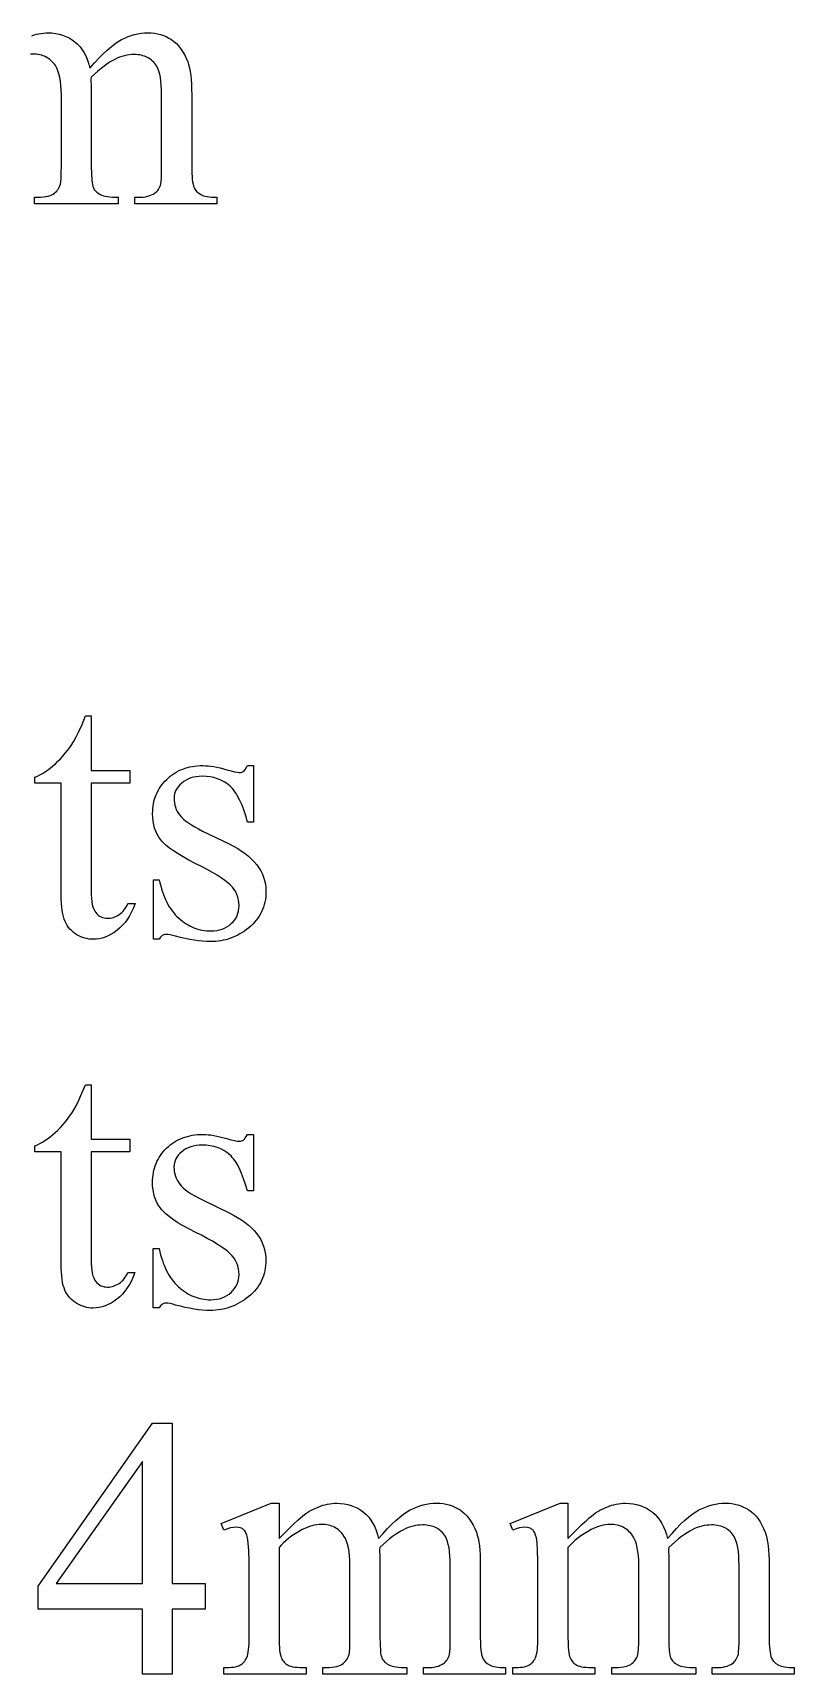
# Model space of a CAD drawing. Extents: x 6 to 600, y -207 to 349.
# Drawn here: x 343.6 to 382.3, y -206.8 to -123.3 of the extents above; entities that cross this region are included whole.
import ezdxf

# ---------------------------------------------------------------- set-up
doc = ezdxf.new("R2010")
doc.units = 0
doc.header["$MEASUREMENT"] = 0
for name, color, linetype in [('EXT', 1, 'CONTINUOUS'), ('INT', 5, 'CONTINUOUS'), ('POCKET_2_5MM', 3, 'CONTINUOUS'), ('TEXT', 18, 'CONTINUOUS')]:
    doc.layers.add(name, color=color, linetype=linetype)

msp = doc.modelspace()

# ---------------------------------------------------------------- linework, layer by layer
at = {"layer": 'EXT'}
for points in [[(346.585, -176.799), (346.585, -179.573), (348.557, -179.573), (348.557, -180.219), (346.585, -180.219), (346.585, -185.694), (346.588, -185.891), (346.599, -186.071), (346.618, -186.234), (346.643, -186.381), (346.676, -186.511), (346.717, -186.624), (346.765, -186.721), (346.82, -186.8), (346.881, -186.867), (346.946, -186.925), (347.015, -186.975), (347.088, -187.015), (347.166, -187.046), (347.247, -187.068), (347.333, -187.082), (347.423, -187.086), (347.499, -187.083), (347.574, -187.074), (347.649, -187.06), (347.723, -187.039), (347.797, -187.012), (347.869, -186.98), (347.942, -186.942), (348.013, -186.897), (348.083, -186.847), (348.148, -186.791), (348.21, -186.73), (348.267, -186.663), (348.32, -186.591), (348.37, -186.513), (348.415, -186.429), (348.456, -186.34), (348.815, -186.34), (348.731, -186.558), (348.637, -186.763), (348.536, -186.954), (348.426, -187.131), (348.308, -187.294), (348.181, -187.443), (348.046, -187.578), (347.903, -187.699), (347.755, -187.806), (347.606, -187.899), (347.455, -187.977), (347.304, -188.041), (347.151, -188.091), (346.997, -188.127), (346.842, -188.148), (346.686, -188.156), (346.58, -188.152), (346.475, -188.141), (346.371, -188.122), (346.267, -188.097), (346.163, -188.064), (346.06, -188.023), (345.958, -187.976), (345.856, -187.92), (345.758, -187.859), (345.667, -187.79), (345.582, -187.716), (345.504, -187.635), (345.432, -187.547), (345.367, -187.454), (345.309, -187.354), (345.257, -187.248), (345.212, -187.131), (345.172, -186.999), (345.139, -186.852), (345.112, -186.691), (345.091, -186.515), (345.076, -186.324), (345.067, -186.118), (345.064, -185.897), (345.064, -180.219), (343.727, -180.219), (343.727, -179.914), (343.854, -179.859), (343.982, -179.795), (344.11, -179.723), (344.24, -179.641), (344.37, -179.551), (344.5, -179.452), (344.632, -179.344), (344.764, -179.228), (344.895, -179.104), (345.022, -178.974), (345.145, -178.839), (345.265, -178.699), (345.382, -178.552), (345.494, -178.401), (345.603, -178.243), (345.709, -178.08), (345.825, -177.868), (345.962, -177.584), (346.12, -177.228), (346.299, -176.799)], [(354.835, -179.324), (354.835, -182.2), (354.531, -182.2), (354.44, -181.875), (354.343, -181.577), (354.24, -181.306), (354.131, -181.062), (354.016, -180.845), (353.955, -180.747), (353.894, -180.655), (353.831, -180.571), (353.766, -180.493), (353.7, -180.421), (353.632, -180.357), (353.49, -180.242), (353.339, -180.143), (353.179, -180.059), (353.009, -179.99), (352.829, -179.937), (352.641, -179.899), (352.443, -179.876), (352.235, -179.868), (352.078, -179.874), (351.928, -179.89), (351.786, -179.916), (351.652, -179.954), (351.526, -180.001), (351.408, -180.06), (351.297, -180.129), (351.194, -180.209), (351.101, -180.296), (351.02, -180.384), (350.952, -180.476), (350.896, -180.569), (350.853, -180.664), (350.822, -180.762), (350.804, -180.863), (350.797, -180.965), (350.802, -181.092), (350.816, -181.214), (350.839, -181.332), (350.871, -181.445), (350.913, -181.553), (350.963, -181.657), (351.023, -181.756), (351.092, -181.85), (351.173, -181.945), (351.272, -182.042), (351.39, -182.14), (351.526, -182.24), (351.68, -182.341), (351.853, -182.443), (352.044, -182.547), (352.254, -182.652), (353.6, -183.307), (353.826, -183.423), (354.038, -183.544), (354.236, -183.669), (354.418, -183.799), (354.587, -183.934), (354.74, -184.073), (354.879, -184.216), (355.003, -184.364), (355.113, -184.517), (355.208, -184.674), (355.288, -184.836), (355.354, -185.002), (355.405, -185.173), (355.442, -185.348), (355.464, -185.528), (355.471, -185.713), (355.468, -185.855), (355.457, -185.994), (355.44, -186.129), (355.417, -186.261), (355.386, -186.389), (355.349, -186.514), (355.304, -186.635), (355.253, -186.753), (355.195, -186.868), (355.131, -186.978), (355.059, -187.086), (354.981, -187.19), (354.896, -187.29), (354.804, -187.387), (354.705, -187.48), (354.6, -187.57), (354.49, -187.656), (354.379, -187.735), (354.266, -187.81), (354.151, -187.879), (354.035, -187.942), (353.917, -188), (353.798, -188.052), (353.677, -188.099), (353.554, -188.14), (353.43, -188.176), (353.304, -188.206), (353.177, -188.231), (353.047, -188.251), (352.917, -188.264), (352.784, -188.273), (352.65, -188.275), (352.453, -188.271), (352.249, -188.258), (352.038, -188.236), (351.821, -188.206), (351.596, -188.167), (351.364, -188.12), (351.126, -188.064), (350.88, -187.999), (350.735, -187.958), (350.604, -187.93), (350.486, -187.912), (350.383, -187.907), (350.331, -187.91), (350.282, -187.922), (350.237, -187.94), (350.194, -187.967), (350.154, -188), (350.116, -188.041), (350.082, -188.09), (350.051, -188.146), (349.746, -188.146), (349.746, -185.132), (350.051, -185.132), (350.085, -185.291), (350.123, -185.445), (350.164, -185.594), (350.209, -185.737), (350.258, -185.876), (350.31, -186.01), (350.367, -186.139), (350.426, -186.263), (350.49, -186.383), (350.557, -186.497), (350.628, -186.606), (350.702, -186.71), (350.78, -186.809), (350.862, -186.903), (350.948, -186.993), (351.037, -187.077), (351.129, -187.156), (351.222, -187.23), (351.316, -187.299), (351.412, -187.363), (351.509, -187.422), (351.608, -187.476), (351.708, -187.524), (351.809, -187.568), (351.912, -187.606), (352.016, -187.639), (352.121, -187.668), (352.228, -187.691), (352.336, -187.708), (352.446, -187.721), (352.556, -187.729), (352.669, -187.731), (352.824, -187.726), (352.972, -187.708), (353.113, -187.679), (353.246, -187.638), (353.372, -187.586), (353.491, -187.521), (353.602, -187.446), (353.706, -187.358), (353.8, -187.262), (353.881, -187.162), (353.95, -187.057), (354.006, -186.947), (354.05, -186.832), (354.082, -186.713), (354.1, -186.588), (354.107, -186.459), (354.1, -186.303), (354.079, -186.154), (354.044, -186.011), (353.995, -185.874), (353.932, -185.743), (353.855, -185.619), (353.764, -185.502), (353.66, -185.39), (353.534, -185.278), (353.381, -185.159), (353.199, -185.033), (352.99, -184.899), (352.753, -184.758), (352.489, -184.61), (352.196, -184.455), (351.876, -184.293), (351.556, -184.129), (351.265, -183.969), (351.003, -183.813), (350.77, -183.662), (350.565, -183.514), (350.389, -183.37), (350.243, -183.23), (350.18, -183.162), (350.124, -183.095), (350.027, -182.959), (349.943, -182.815), (349.872, -182.662), (349.813, -182.5), (349.768, -182.33), (349.736, -182.151), (349.716, -181.963), (349.71, -181.767), (349.712, -181.638), (349.721, -181.512), (349.735, -181.389), (349.754, -181.268), (349.779, -181.149), (349.81, -181.034), (349.846, -180.921), (349.888, -180.811), (349.936, -180.703), (349.989, -180.598), (350.047, -180.496), (350.111, -180.397), (350.181, -180.3), (350.257, -180.205), (350.338, -180.114), (350.424, -180.025), (350.515, -179.94), (350.609, -179.861), (350.707, -179.787), (350.807, -179.718), (350.912, -179.656), (351.019, -179.598), (351.129, -179.546), (351.243, -179.5), (351.36, -179.458), (351.481, -179.423), (351.605, -179.393), (351.732, -179.368), (351.862, -179.349), (351.995, -179.335), (352.132, -179.327), (352.272, -179.324), (352.4, -179.328), (352.534, -179.338), (352.675, -179.354), (352.823, -179.377), (352.977, -179.407), (353.138, -179.444), (353.48, -179.536), (353.695, -179.597), (353.872, -179.64), (354.009, -179.666), (354.107, -179.675), (354.176, -179.671), (354.238, -179.659), (354.292, -179.638), (354.337, -179.61), (354.38, -179.568), (354.427, -179.506), (354.477, -179.425), (354.531, -179.324)]]:
    msp.add_lwpolyline(points, close=True, dxfattribs=at)
at = {"layer": 'INT'}
for points in [[(346.589, -158.049), (346.589, -160.823), (348.562, -160.823), (348.562, -161.469), (346.589, -161.469), (346.589, -166.944), (346.593, -167.141), (346.604, -167.321), (346.622, -167.484), (346.648, -167.631), (346.681, -167.761), (346.721, -167.874), (346.769, -167.971), (346.824, -168.05), (346.885, -168.117), (346.95, -168.175), (347.019, -168.225), (347.093, -168.265), (347.17, -168.296), (347.252, -168.318), (347.338, -168.332), (347.428, -168.336), (347.504, -168.333), (347.579, -168.324), (347.654, -168.31), (347.728, -168.289), (347.801, -168.262), (347.874, -168.23), (347.946, -168.192), (348.018, -168.147), (348.087, -168.097), (348.153, -168.041), (348.214, -167.98), (348.272, -167.913), (348.325, -167.841), (348.374, -167.763), (348.419, -167.679), (348.461, -167.59), (348.82, -167.59), (348.735, -167.808), (348.642, -168.013), (348.54, -168.204), (348.431, -168.381), (348.312, -168.544), (348.186, -168.693), (348.051, -168.828), (347.907, -168.949), (347.759, -169.056), (347.61, -169.149), (347.46, -169.227), (347.308, -169.291), (347.156, -169.341), (347.002, -169.377), (346.847, -169.398), (346.691, -169.406), (346.585, -169.402), (346.48, -169.391), (346.375, -169.372), (346.271, -169.347), (346.168, -169.314), (346.065, -169.273), (345.963, -169.226), (345.861, -169.17), (345.763, -169.109), (345.671, -169.04), (345.587, -168.966), (345.508, -168.885), (345.437, -168.797), (345.372, -168.704), (345.314, -168.604), (345.262, -168.498), (345.216, -168.381), (345.177, -168.249), (345.144, -168.102), (345.117, -167.941), (345.095, -167.765), (345.08, -167.574), (345.071, -167.368), (345.068, -167.147), (345.068, -161.469), (343.732, -161.469), (343.732, -161.164), (343.859, -161.109), (343.987, -161.045), (344.115, -160.973), (344.244, -160.891), (344.374, -160.801), (344.505, -160.702), (344.636, -160.594), (344.769, -160.478), (344.899, -160.354), (345.026, -160.224), (345.15, -160.089), (345.27, -159.949), (345.386, -159.802), (345.499, -159.651), (345.608, -159.493), (345.713, -159.33), (345.83, -159.118), (345.967, -158.834), (346.125, -158.478), (346.303, -158.049)], [(354.84, -160.574), (354.84, -163.45), (354.535, -163.45), (354.445, -163.125), (354.348, -162.827), (354.245, -162.556), (354.136, -162.312), (354.02, -162.095), (353.96, -161.997), (353.898, -161.905), (353.835, -161.821), (353.771, -161.743), (353.704, -161.671), (353.637, -161.607), (353.495, -161.492), (353.344, -161.393), (353.183, -161.309), (353.013, -161.24), (352.834, -161.187), (352.645, -161.149), (352.447, -161.126), (352.24, -161.118), (352.083, -161.124), (351.933, -161.14), (351.791, -161.166), (351.657, -161.204), (351.531, -161.251), (351.412, -161.31), (351.301, -161.379), (351.198, -161.459), (351.105, -161.546), (351.025, -161.634), (350.957, -161.726), (350.901, -161.819), (350.858, -161.914), (350.827, -162.012), (350.808, -162.113), (350.802, -162.215), (350.807, -162.342), (350.82, -162.464), (350.843, -162.582), (350.876, -162.695), (350.917, -162.803), (350.968, -162.907), (351.028, -163.006), (351.097, -163.1), (351.178, -163.195), (351.277, -163.292), (351.394, -163.39), (351.53, -163.49), (351.685, -163.591), (351.857, -163.693), (352.049, -163.797), (352.258, -163.902), (353.604, -164.557), (353.831, -164.673), (354.043, -164.794), (354.24, -164.919), (354.423, -165.049), (354.591, -165.184), (354.745, -165.323), (354.884, -165.466), (355.008, -165.614), (355.117, -165.767), (355.213, -165.924), (355.293, -166.086), (355.359, -166.252), (355.41, -166.423), (355.446, -166.598), (355.468, -166.778), (355.476, -166.963), (355.472, -167.105), (355.462, -167.244), (355.445, -167.379), (355.421, -167.511), (355.391, -167.639), (355.353, -167.764), (355.309, -167.885), (355.258, -168.003), (355.2, -168.118), (355.135, -168.228), (355.064, -168.336), (354.986, -168.44), (354.901, -168.54), (354.809, -168.637), (354.71, -168.73), (354.605, -168.82), (354.495, -168.906), (354.384, -168.985), (354.271, -169.06), (354.156, -169.129), (354.04, -169.192), (353.922, -169.25), (353.803, -169.302), (353.682, -169.349), (353.559, -169.39), (353.435, -169.426), (353.309, -169.456), (353.181, -169.481), (353.052, -169.501), (352.921, -169.514), (352.789, -169.523), (352.655, -169.525), (352.458, -169.521), (352.254, -169.508), (352.043, -169.486), (351.825, -169.456), (351.601, -169.417), (351.369, -169.37), (351.13, -169.314), (350.885, -169.249), (350.74, -169.208), (350.608, -169.18), (350.491, -169.162), (350.387, -169.157), (350.336, -169.16), (350.287, -169.172), (350.241, -169.19), (350.198, -169.217), (350.158, -169.25), (350.121, -169.291), (350.087, -169.34), (350.055, -169.396), (349.751, -169.396), (349.751, -166.382), (350.055, -166.382), (350.089, -166.541), (350.127, -166.695), (350.169, -166.844), (350.214, -166.987), (350.263, -167.126), (350.315, -167.26), (350.371, -167.389), (350.431, -167.513), (350.494, -167.633), (350.562, -167.747), (350.632, -167.856), (350.707, -167.96), (350.785, -168.059), (350.867, -168.153), (350.952, -168.243), (351.042, -168.327), (351.133, -168.406), (351.226, -168.48), (351.321, -168.549), (351.417, -168.613), (351.514, -168.672), (351.612, -168.726), (351.712, -168.774), (351.814, -168.818), (351.916, -168.856), (352.02, -168.889), (352.126, -168.918), (352.233, -168.941), (352.341, -168.958), (352.45, -168.971), (352.561, -168.979), (352.673, -168.981), (352.829, -168.976), (352.977, -168.958), (353.117, -168.929), (353.251, -168.888), (353.377, -168.836), (353.495, -168.771), (353.606, -168.696), (353.71, -168.608), (353.804, -168.512), (353.886, -168.412), (353.955, -168.307), (354.011, -168.197), (354.055, -168.082), (354.086, -167.963), (354.105, -167.838), (354.111, -167.709), (354.104, -167.553), (354.083, -167.404), (354.048, -167.261), (354, -167.124), (353.937, -166.993), (353.86, -166.869), (353.769, -166.752), (353.664, -166.64), (353.539, -166.528), (353.385, -166.409), (353.204, -166.283), (352.995, -166.149), (352.758, -166.008), (352.493, -165.86), (352.201, -165.705), (351.881, -165.543), (351.561, -165.379), (351.27, -165.219), (351.008, -165.063), (350.774, -164.912), (350.57, -164.764), (350.394, -164.62), (350.247, -164.48), (350.185, -164.412), (350.129, -164.345), (350.032, -164.209), (349.948, -164.065), (349.876, -163.912), (349.818, -163.75), (349.773, -163.58), (349.74, -163.401), (349.721, -163.213), (349.714, -163.017), (349.717, -162.888), (349.725, -162.762), (349.739, -162.639), (349.759, -162.518), (349.784, -162.399), (349.815, -162.284), (349.851, -162.171), (349.893, -162.061), (349.94, -161.953), (349.993, -161.848), (350.052, -161.746), (350.116, -161.647), (350.186, -161.55), (350.261, -161.455), (350.342, -161.364), (350.429, -161.275), (350.52, -161.19), (350.614, -161.111), (350.711, -161.037), (350.812, -160.968), (350.916, -160.906), (351.023, -160.848), (351.134, -160.796), (351.248, -160.75), (351.365, -160.708), (351.486, -160.673), (351.609, -160.643), (351.736, -160.618), (351.866, -160.599), (352, -160.585), (352.137, -160.577), (352.277, -160.574), (352.405, -160.578), (352.539, -160.588), (352.68, -160.604), (352.828, -160.627), (352.982, -160.657), (353.143, -160.694), (353.485, -160.786), (353.7, -160.847), (353.876, -160.89), (354.013, -160.916), (354.111, -160.925), (354.181, -160.921), (354.243, -160.909), (354.296, -160.888), (354.342, -160.86), (354.385, -160.818), (354.432, -160.756), (354.482, -160.675), (354.535, -160.574)]]:
    msp.add_lwpolyline(points, close=True, dxfattribs=at)
at = {"layer": 'POCKET_2_5MM'}
for points in [[(352.392, -202.158), (352.392, -203.467), (350.714, -203.467), (350.714, -206.767), (349.193, -206.767), (349.193, -203.467), (343.902, -203.467), (343.902, -202.287), (349.7, -194.009), (350.714, -194.009), (350.714, -202.158)], [(349.193, -202.158), (349.193, -195.954), (344.805, -202.158)], [(356.144, -199.872), (356.877, -199.146), (357.102, -198.93), (357.232, -198.812), (357.336, -198.727), (357.443, -198.646), (357.552, -198.571), (357.663, -198.501), (357.775, -198.435), (357.89, -198.375), (358.007, -198.319), (358.126, -198.268), (358.246, -198.223), (358.365, -198.183), (358.484, -198.15), (358.603, -198.123), (358.722, -198.102), (358.84, -198.086), (358.958, -198.077), (359.075, -198.074), (359.27, -198.082), (359.458, -198.103), (359.639, -198.139), (359.813, -198.19), (359.98, -198.254), (360.14, -198.334), (360.293, -198.427), (360.44, -198.535), (360.577, -198.657), (360.702, -198.792), (360.815, -198.939), (360.917, -199.1), (361.006, -199.273), (361.084, -199.46), (361.151, -199.66), (361.205, -199.872), (361.438, -199.607), (361.661, -199.366), (361.875, -199.149), (362.081, -198.956), (362.276, -198.786), (362.463, -198.64), (362.641, -198.518), (362.809, -198.42), (362.973, -198.339), (363.138, -198.269), (363.305, -198.209), (363.473, -198.161), (363.641, -198.123), (363.811, -198.096), (363.982, -198.08), (364.155, -198.074), (364.321, -198.08), (364.482, -198.096), (364.638, -198.123), (364.79, -198.161), (364.936, -198.209), (365.079, -198.269), (365.216, -198.339), (365.348, -198.42), (365.475, -198.513), (365.595, -198.62), (365.709, -198.741), (365.815, -198.875), (365.915, -199.023), (366.008, -199.185), (366.094, -199.36), (366.173, -199.549), (366.221, -199.692), (366.262, -199.855), (366.297, -200.036), (366.326, -200.236), (366.348, -200.455), (366.364, -200.694), (366.373, -200.951), (366.376, -201.227), (366.376, -204.859), (366.384, -205.224), (366.393, -205.384), (366.406, -205.527), (366.423, -205.656), (366.444, -205.768), (366.468, -205.865), (366.496, -205.947), (366.522, -205.997), (366.552, -206.044), (366.587, -206.09), (366.627, -206.135), (366.723, -206.217), (366.837, -206.292), (366.904, -206.326), (366.981, -206.355), (367.068, -206.38), (367.164, -206.4), (367.271, -206.415), (367.387, -206.426), (367.513, -206.433), (367.648, -206.435), (367.648, -206.767), (363.482, -206.767), (363.482, -206.435), (363.657, -206.435), (363.789, -206.432), (363.914, -206.422), (364.031, -206.406), (364.141, -206.382), (364.243, -206.353), (364.338, -206.316), (364.425, -206.273), (364.505, -206.223), (364.556, -206.184), (364.603, -206.139), (364.647, -206.088), (364.687, -206.032), (364.723, -205.971), (364.756, -205.904), (364.784, -205.831), (364.809, -205.753), (364.825, -205.639), (364.837, -205.451), (364.844, -205.191), (364.846, -204.859), (364.846, -201.227), (364.842, -200.978), (364.83, -200.749), (364.811, -200.538), (364.784, -200.347), (364.749, -200.174), (364.706, -200.021), (364.655, -199.886), (364.597, -199.771), (364.551, -199.699), (364.501, -199.632), (364.447, -199.57), (364.39, -199.512), (364.33, -199.459), (364.267, -199.411), (364.2, -199.367), (364.129, -199.328), (364.056, -199.294), (363.979, -199.264), (363.898, -199.238), (363.814, -199.217), (363.727, -199.201), (363.636, -199.19), (363.542, -199.183), (363.445, -199.181), (363.323, -199.184), (363.2, -199.196), (363.078, -199.215), (362.955, -199.242), (362.832, -199.276), (362.709, -199.318), (362.586, -199.368), (362.463, -199.425), (362.337, -199.492), (362.204, -199.573), (362.064, -199.667), (361.918, -199.774), (361.766, -199.894), (361.607, -200.027), (361.441, -200.173), (361.269, -200.333), (361.251, -200.434), (361.269, -200.831), (361.269, -204.859), (361.275, -205.251), (361.294, -205.562), (361.307, -205.687), (361.324, -205.791), (361.343, -205.874), (361.366, -205.938), (361.393, -205.99), (361.425, -206.039), (361.463, -206.087), (361.506, -206.132), (361.554, -206.176), (361.607, -206.217), (361.73, -206.292), (361.803, -206.326), (361.888, -206.355), (361.984, -206.38), (362.092, -206.4), (362.212, -206.415), (362.344, -206.426), (362.487, -206.433), (362.643, -206.435), (362.643, -206.767), (358.375, -206.767), (358.375, -206.435), (358.543, -206.433), (358.698, -206.425), (358.839, -206.412), (358.966, -206.394), (359.08, -206.371), (359.179, -206.342), (359.266, -206.308), (359.338, -206.269), (359.401, -206.225), (359.459, -206.176), (359.512, -206.122), (359.561, -206.062), (359.604, -205.997), (359.641, -205.927), (359.674, -205.852), (359.702, -205.772), (359.722, -205.656), (359.737, -205.465), (359.745, -205.2), (359.748, -204.859), (359.748, -201.227), (359.744, -200.978), (359.729, -200.747), (359.706, -200.534), (359.672, -200.34), (359.63, -200.163), (359.577, -200.005), (359.515, -199.865), (359.444, -199.743), (359.392, -199.671), (359.338, -199.605), (359.281, -199.542), (359.221, -199.485), (359.159, -199.432), (359.095, -199.383), (359.027, -199.34), (358.958, -199.3), (358.886, -199.266), (358.811, -199.236), (358.734, -199.211), (358.654, -199.19), (358.572, -199.174), (358.487, -199.162), (358.4, -199.155), (358.31, -199.153), (358.186, -199.157), (358.062, -199.17), (357.938, -199.191), (357.815, -199.22), (357.692, -199.257), (357.569, -199.303), (357.446, -199.358), (357.324, -199.42), (357.138, -199.523), (356.963, -199.629), (356.799, -199.739), (356.646, -199.851), (356.504, -199.967), (356.373, -200.086), (356.253, -200.208), (356.144, -200.333), (356.144, -204.859), (356.151, -205.238), (356.16, -205.4), (356.173, -205.544), (356.189, -205.669), (356.209, -205.777), (356.232, -205.866), (356.259, -205.938), (356.29, -205.998), (356.324, -206.054), (356.361, -206.107), (356.402, -206.155), (356.446, -206.2), (356.494, -206.241), (356.546, -206.278), (356.6, -206.311), (356.664, -206.34), (356.742, -206.365), (356.835, -206.387), (356.943, -206.404), (357.064, -206.418), (357.201, -206.428), (357.518, -206.435), (357.518, -206.767), (353.342, -206.767), (353.342, -206.435), (353.61, -206.428), (353.728, -206.418), (353.835, -206.404), (353.931, -206.387), (354.016, -206.365), (354.09, -206.34), (354.153, -206.311), (354.209, -206.278), (354.261, -206.239), (354.31, -206.197), (354.356, -206.15), (354.398, -206.098), (354.436, -206.041), (354.471, -205.98), (354.503, -205.915), (354.531, -205.839), (354.556, -205.747), (354.576, -205.639), (354.593, -205.515), (354.606, -205.375), (354.615, -205.219), (354.623, -204.859), (354.623, -201.633), (354.618, -200.998), (354.602, -200.487), (354.576, -200.1), (354.559, -199.952), (354.54, -199.835), (354.503, -199.695), (354.457, -199.578), (354.431, -199.529), (354.402, -199.485), (354.371, -199.447), (354.337, -199.416), (354.301, -199.389), (354.262, -199.365), (354.174, -199.329), (354.073, -199.308), (353.959, -199.3), (353.824, -199.309), (353.676, -199.335), (353.515, -199.378), (353.342, -199.439), (353.203, -199.107), (355.748, -198.074), (356.144, -198.074)], [(370.829, -199.872), (371.562, -199.146), (371.786, -198.93), (371.916, -198.812), (372.021, -198.727), (372.128, -198.646), (372.237, -198.571), (372.347, -198.501), (372.46, -198.435), (372.575, -198.375), (372.692, -198.319), (372.811, -198.268), (372.93, -198.223), (373.05, -198.183), (373.169, -198.15), (373.288, -198.123), (373.406, -198.102), (373.524, -198.086), (373.642, -198.077), (373.76, -198.074), (373.955, -198.082), (374.143, -198.103), (374.324, -198.139), (374.498, -198.19), (374.665, -198.254), (374.825, -198.334), (374.978, -198.427), (375.124, -198.535), (375.261, -198.657), (375.387, -198.792), (375.5, -198.939), (375.601, -199.1), (375.691, -199.273), (375.769, -199.46), (375.835, -199.66), (375.89, -199.872), (376.122, -199.607), (376.346, -199.366), (376.56, -199.149), (376.765, -198.956), (376.961, -198.786), (377.148, -198.64), (377.325, -198.518), (377.494, -198.42), (377.658, -198.339), (377.823, -198.269), (377.99, -198.209), (378.157, -198.161), (378.326, -198.123), (378.496, -198.096), (378.667, -198.08), (378.839, -198.074), (379.005, -198.08), (379.166, -198.096), (379.323, -198.123), (379.474, -198.161), (379.621, -198.209), (379.763, -198.269), (379.901, -198.339), (380.033, -198.42), (380.16, -198.513), (380.28, -198.62), (380.393, -198.741), (380.5, -198.875), (380.6, -199.023), (380.693, -199.185), (380.779, -199.36), (380.858, -199.549), (380.906, -199.692), (380.947, -199.855), (380.982, -200.036), (381.01, -200.236), (381.033, -200.455), (381.048, -200.694), (381.058, -200.951), (381.061, -201.227), (381.061, -204.859), (381.069, -205.224), (381.078, -205.384), (381.091, -205.527), (381.108, -205.656), (381.128, -205.768), (381.153, -205.865), (381.181, -205.947), (381.206, -205.997), (381.237, -206.044), (381.272, -206.09), (381.312, -206.135), (381.407, -206.217), (381.522, -206.292), (381.589, -206.326), (381.666, -206.355), (381.753, -206.38), (381.849, -206.4), (381.955, -206.415), (382.072, -206.426), (382.197, -206.433), (382.333, -206.435), (382.333, -206.767), (378.166, -206.767), (378.166, -206.435), (378.342, -206.435), (378.474, -206.432), (378.599, -206.422), (378.716, -206.406), (378.826, -206.382), (378.928, -206.353), (379.023, -206.316), (379.11, -206.273), (379.19, -206.223), (379.241, -206.184), (379.288, -206.139), (379.332, -206.088), (379.372, -206.032), (379.408, -205.971), (379.44, -205.904), (379.469, -205.831), (379.494, -205.753), (379.51, -205.639), (379.522, -205.451), (379.528, -205.191), (379.531, -204.859), (379.531, -201.227), (379.527, -200.978), (379.515, -200.749), (379.496, -200.538), (379.469, -200.347), (379.434, -200.174), (379.391, -200.021), (379.34, -199.886), (379.282, -199.771), (379.235, -199.699), (379.185, -199.632), (379.132, -199.57), (379.075, -199.512), (379.015, -199.459), (378.951, -199.411), (378.884, -199.367), (378.814, -199.328), (378.74, -199.294), (378.663, -199.264), (378.583, -199.238), (378.499, -199.217), (378.412, -199.201), (378.321, -199.19), (378.227, -199.183), (378.13, -199.181), (378.007, -199.184), (377.885, -199.196), (377.763, -199.215), (377.64, -199.242), (377.517, -199.276), (377.394, -199.318), (377.271, -199.368), (377.148, -199.425), (377.021, -199.492), (376.888, -199.573), (376.749, -199.667), (376.603, -199.774), (376.45, -199.894), (376.291, -200.027), (376.126, -200.173), (375.954, -200.333), (375.936, -200.434), (375.954, -200.831), (375.954, -204.859), (375.96, -205.251), (375.978, -205.562), (375.992, -205.687), (376.009, -205.791), (376.028, -205.874), (376.051, -205.938), (376.078, -205.99), (376.11, -206.039), (376.147, -206.087), (376.19, -206.132), (376.238, -206.176), (376.292, -206.217), (376.415, -206.292), (376.488, -206.326), (376.572, -206.355), (376.669, -206.38), (376.777, -206.4), (376.897, -206.415), (377.029, -206.426), (377.172, -206.433), (377.328, -206.435), (377.328, -206.767), (373.06, -206.767), (373.06, -206.435), (373.228, -206.433), (373.382, -206.425), (373.523, -206.412), (373.651, -206.394), (373.764, -206.371), (373.864, -206.342), (373.95, -206.308), (374.023, -206.269), (374.086, -206.225), (374.144, -206.176), (374.197, -206.122), (374.245, -206.062), (374.288, -205.997), (374.326, -205.927), (374.359, -205.852), (374.387, -205.772), (374.407, -205.656), (374.422, -205.465), (374.43, -205.2), (374.433, -204.859), (374.433, -201.227), (374.428, -200.978), (374.414, -200.747), (374.39, -200.534), (374.357, -200.34), (374.314, -200.163), (374.262, -200.005), (374.2, -199.865), (374.129, -199.743), (374.077, -199.671), (374.022, -199.605), (373.965, -199.542), (373.906, -199.485), (373.844, -199.432), (373.779, -199.383), (373.712, -199.34), (373.643, -199.3), (373.57, -199.266), (373.496, -199.236), (373.419, -199.211), (373.339, -199.19), (373.257, -199.174), (373.172, -199.162), (373.085, -199.155), (372.995, -199.153), (372.871, -199.157), (372.747, -199.17), (372.623, -199.191), (372.5, -199.22), (372.376, -199.257), (372.254, -199.303), (372.131, -199.358), (372.009, -199.42), (371.823, -199.523), (371.648, -199.629), (371.484, -199.739), (371.331, -199.851), (371.189, -199.967), (371.058, -200.086), (370.938, -200.208), (370.829, -200.333), (370.829, -204.859), (370.836, -205.238), (370.845, -205.4), (370.858, -205.544), (370.874, -205.669), (370.894, -205.777), (370.917, -205.866), (370.944, -205.938), (370.974, -205.998), (371.008, -206.054), (371.046, -206.107), (371.087, -206.155), (371.131, -206.2), (371.179, -206.241), (371.23, -206.278), (371.285, -206.311), (371.349, -206.34), (371.427, -206.365), (371.52, -206.387), (371.627, -206.404), (371.749, -206.418), (371.886, -206.428), (372.202, -206.435), (372.202, -206.767), (368.026, -206.767), (368.026, -206.435), (368.295, -206.428), (368.413, -206.418), (368.52, -206.404), (368.615, -206.387), (368.7, -206.365), (368.774, -206.34), (368.838, -206.311), (368.893, -206.278), (368.946, -206.239), (368.995, -206.197), (369.04, -206.15), (369.082, -206.098), (369.121, -206.041), (369.156, -205.98), (369.188, -205.915), (369.216, -205.839), (369.24, -205.747), (369.261, -205.639), (369.278, -205.515), (369.291, -205.375), (369.3, -205.219), (369.308, -204.859), (369.308, -201.633), (369.303, -200.998), (369.287, -200.487), (369.261, -200.1), (369.244, -199.952), (369.225, -199.835), (369.188, -199.695), (369.142, -199.578), (369.115, -199.529), (369.086, -199.485), (369.055, -199.447), (369.022, -199.416), (368.986, -199.389), (368.946, -199.365), (368.858, -199.329), (368.757, -199.308), (368.644, -199.3), (368.509, -199.309), (368.361, -199.335), (368.2, -199.378), (368.026, -199.439), (367.888, -199.107), (370.432, -198.074), (370.829, -198.074)]]:
    msp.add_lwpolyline(points, close=True, dxfattribs=at)
at = {"layer": 'TEXT'}
msp.add_lwpolyline([(343.571, -123.467), (343.69, -123.428), (343.809, -123.394), (343.928, -123.367), (344.046, -123.346), (344.165, -123.331), (344.283, -123.322), (344.4, -123.319), (344.595, -123.326), (344.783, -123.348), (344.964, -123.384), (345.138, -123.434), (345.305, -123.499), (345.465, -123.578), (345.618, -123.672), (345.765, -123.78), (345.902, -123.901), (346.027, -124.036), (346.14, -124.184), (346.242, -124.344), (346.331, -124.518), (346.409, -124.704), (346.475, -124.904), (346.53, -125.116), (346.763, -124.852), (346.986, -124.611), (347.2, -124.394), (347.405, -124.2), (347.601, -124.031), (347.788, -123.885), (347.965, -123.763), (348.134, -123.664), (348.298, -123.583), (348.463, -123.513), (348.63, -123.454), (348.797, -123.405), (348.966, -123.367), (349.136, -123.34), (349.307, -123.324), (349.48, -123.319), (349.645, -123.324), (349.807, -123.34), (349.963, -123.367), (350.115, -123.405), (350.261, -123.454), (350.403, -123.513), (350.541, -123.583), (350.673, -123.664), (350.8, -123.758), (350.92, -123.865), (351.034, -123.985), (351.14, -124.12), (351.24, -124.268), (351.333, -124.429), (351.419, -124.605), (351.498, -124.794), (351.546, -124.937), (351.587, -125.099), (351.622, -125.28), (351.651, -125.48), (351.673, -125.7), (351.689, -125.938), (351.698, -126.195), (351.701, -126.471), (351.701, -130.103), (351.709, -130.469), (351.718, -130.628), (351.731, -130.772), (351.748, -130.9), (351.769, -131.013), (351.793, -131.11), (351.821, -131.191), (351.847, -131.241), (351.877, -131.289), (351.912, -131.335), (351.952, -131.379), (352.047, -131.462), (352.162, -131.537), (352.229, -131.57), (352.306, -131.599), (352.393, -131.624), (352.489, -131.644), (352.596, -131.66), (352.712, -131.671), (352.838, -131.677), (352.973, -131.68), (352.973, -132.012), (348.807, -132.012), (348.807, -131.68), (348.982, -131.68), (349.114, -131.676), (349.239, -131.666), (349.356, -131.65), (349.466, -131.627), (349.568, -131.597), (349.663, -131.56), (349.75, -131.517), (349.83, -131.468), (349.881, -131.428), (349.928, -131.383), (349.972, -131.332), (350.012, -131.276), (350.048, -131.215), (350.081, -131.148), (350.109, -131.076), (350.134, -130.998), (350.15, -130.883), (350.162, -130.696), (350.169, -130.436), (350.171, -130.103), (350.171, -126.471), (350.167, -126.223), (350.155, -125.993), (350.136, -125.783), (350.109, -125.591), (350.074, -125.418), (350.031, -125.265), (349.98, -125.13), (349.922, -125.015), (349.875, -124.943), (349.825, -124.877), (349.772, -124.814), (349.715, -124.757), (349.655, -124.704), (349.592, -124.655), (349.525, -124.612), (349.454, -124.572), (349.381, -124.538), (349.303, -124.508), (349.223, -124.483), (349.139, -124.462), (349.052, -124.446), (348.961, -124.434), (348.867, -124.427), (348.77, -124.425), (348.648, -124.429), (348.525, -124.44), (348.403, -124.459), (348.28, -124.486), (348.157, -124.52), (348.034, -124.562), (347.911, -124.612), (347.788, -124.669), (347.662, -124.737), (347.528, -124.818), (347.389, -124.911), (347.243, -125.018), (347.091, -125.138), (346.932, -125.272), (346.766, -125.418), (346.594, -125.577), (346.576, -125.679), (346.594, -126.075), (346.594, -130.103), (346.6, -130.496), (346.618, -130.806), (346.632, -130.931), (346.649, -131.035), (346.668, -131.119), (346.691, -131.182), (346.718, -131.234), (346.75, -131.284), (346.788, -131.331), (346.83, -131.377), (346.879, -131.42), (346.932, -131.461), (347.055, -131.537), (347.128, -131.57), (347.212, -131.599), (347.309, -131.624), (347.417, -131.644), (347.537, -131.66), (347.669, -131.671), (347.812, -131.677), (347.968, -131.68), (347.968, -132.012), (343.7, -132.012), (343.7, -131.68), (343.868, -131.677), (344.023, -131.669), (344.164, -131.656), (344.291, -131.638), (344.404, -131.615), (344.504, -131.586), (344.591, -131.553), (344.663, -131.514), (344.726, -131.47), (344.784, -131.42), (344.837, -131.366), (344.885, -131.306), (344.928, -131.242), (344.966, -131.172), (344.999, -131.096), (345.027, -131.016), (345.047, -130.9), (345.062, -130.71), (345.07, -130.444), (345.073, -130.103), (345.073, -126.471), (345.069, -126.222), (345.054, -125.991), (345.03, -125.779), (344.997, -125.584), (344.954, -125.408), (344.902, -125.249), (344.84, -125.109), (344.769, -124.987), (344.717, -124.916), (344.663, -124.849), (344.606, -124.787), (344.546, -124.729), (344.484, -124.676), (344.419, -124.628), (344.352, -124.584), (344.283, -124.545), (344.211, -124.51), (344.136, -124.48), (344.059, -124.455), (343.979, -124.434), (343.897, -124.418), (343.812, -124.407), (343.725, -124.4), (343.635, -124.397), (343.511, -124.401)], dxfattribs=at)

doc.saveas('drawing.dxf')
